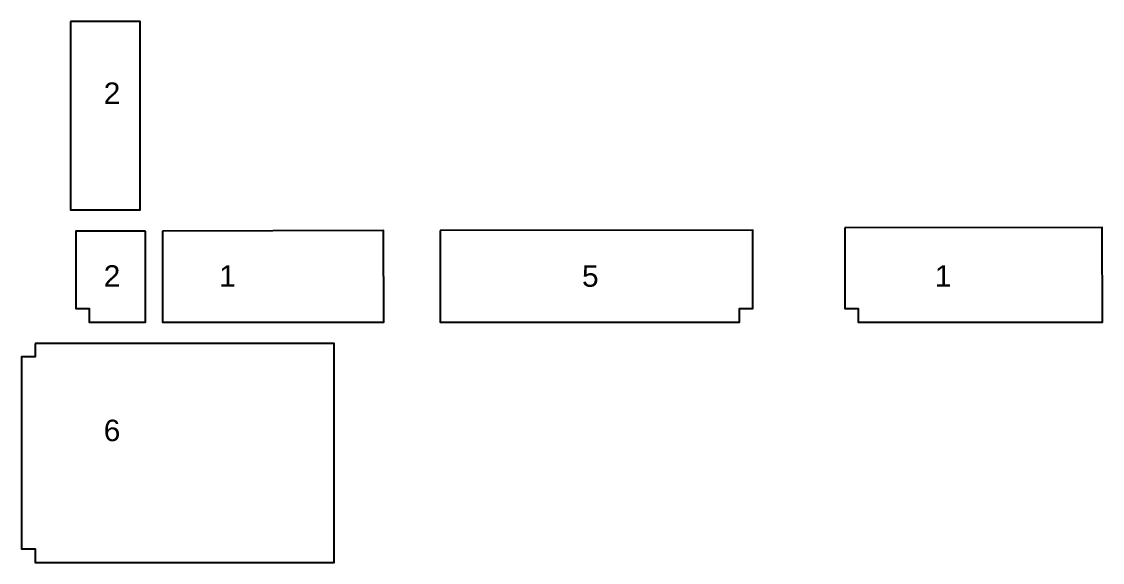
# Model space of a CAD drawing. Header units: inches. Extents: x -1369 to 1198, y -366 to 1398.
# Drawn here: x -614.74 to -604.67, y -200.54 to -195.49 of the extents above; entities that cross this region are included whole.
import ezdxf

# ---------------------------------------------------------------- set-up
doc = ezdxf.new("R2010")
doc.units = ezdxf.units.IN
doc.header["$MEASUREMENT"] = 0
doc.layers.add('BUILDING', color=40, linetype='Continuous')
doc.styles.get("Standard").update_dxf_attribs({"font": 'arial.ttf'})

msp = doc.modelspace()

# ---------------------------------------------------------------- linework, layer by layer
at = {"layer": 'BUILDING'}
for points in [[(-614.2826, -195.4946), (-614.2826, -197.2479), (-613.6326, -197.2479), (-613.6326, -195.4946), (-614.2826, -195.4946)], [(-613.5827, -197.4468), (-614.2327, -197.4479), (-614.2327, -198.1696), (-614.1077, -198.1696), (-614.1077, -198.2946), (-613.5827, -198.2946), (-613.5842, -197.4468)], [(-613.4263, -197.4464), (-613.4263, -198.2946), (-611.3638, -198.2946), (-611.3653, -197.4428), (-613.4263, -197.4464)], [(-610.8371, -197.4424), (-610.8371, -198.2946), (-608.0496, -198.2946), (-608.0496, -198.1696), (-607.9246, -198.1696), (-607.9246, -197.4373), (-610.8371, -197.4424)], [(-607.0682, -197.4172), (-607.0682, -198.1696), (-606.9432, -198.1696), (-606.9432, -198.2946), (-604.6682, -198.2946), (-604.6698, -197.413), (-607.0682, -197.4172)], [(-614.6135, -198.4946), (-614.6135, -198.6196), (-614.7385, -198.6196), (-614.7385, -200.4101), (-614.6135, -200.4101), (-614.6135, -200.5351), (-611.826, -200.5351), (-611.826, -198.4946), (-614.6135, -198.4946)]]:
    msp.add_lwpolyline(points, dxfattribs=at)

# ---------------------------------------------------------------- texts
at = {"char_height": 0.2, "attachment_point": 3}
for s, insert in [('2', (-613.8184, -196.0618)), ('2', (-613.8184, -197.7656)), ('1', (-612.7427, -197.7656)), ('5', (-609.362, -197.7656)), ('1', (-606.0747, -197.7656)), ('6', (-613.8184, -199.2048))]:
    msp.add_mtext_dynamic_manual_height_columns(s, width=0.611407, gutter_width=1, heights=[0], dxfattribs=dict(at, insert=insert))

doc.saveas('drawing.dxf')
